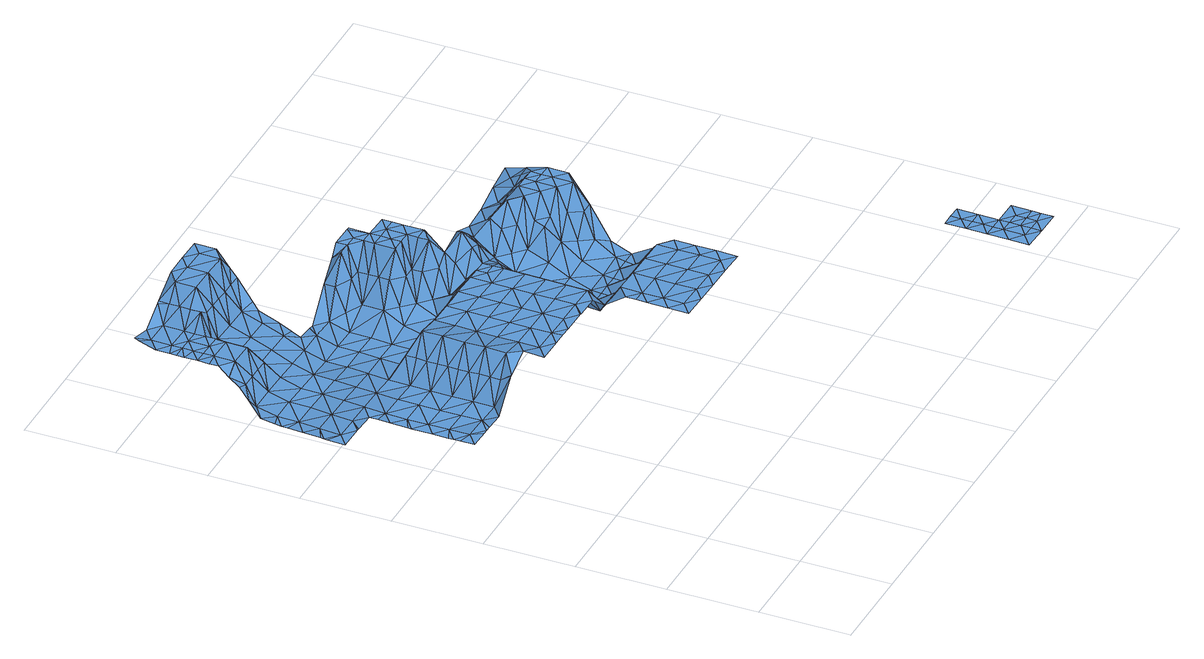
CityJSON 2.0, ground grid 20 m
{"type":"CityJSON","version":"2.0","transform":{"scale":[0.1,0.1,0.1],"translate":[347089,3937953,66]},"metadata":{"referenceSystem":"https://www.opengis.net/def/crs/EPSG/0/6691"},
"CityObjects":{
"waterbody1":{"type":"WaterBody","attributes":{"name":"7","class":"1140","function":"1","WaterBodyRiverFloodingRiskAttribute.description":"4","WaterBodyRiverFloodingRiskAttribute.rankOrg":"4","WaterBodyRiverFloodingRiskAttribute.adminType":"2","WaterBodyRiverFloodingRiskAttribute.scale":"L2"},"geometry":[{"type":"MultiSurface","lod":"1","boundaries":[[[0,1,2]],[[3,4,5]],[[4,6,5]],[[2,5,6]],[[2,1,5]],[[7,5,1]],[[8,6,4]],[[9,3,5]],[[7,9,5]],[[10,11,12]],[[13,11,10]],[[13,10,14]],[[6,14,10]],[[2,6,10]],[[8,15,6]],[[15,14,6]],[[15,8,16]],[[17,2,18]],[[18,2,10]],[[12,18,10]],[[0,17,19]],[[0,2,17]]]}]},
"waterbody2":{"type":"WaterBody","attributes":{"name":"7","class":"1140","function":"1","WaterBodyRiverFloodingRiskAttribute.description":"4","WaterBodyRiverFloodingRiskAttribute.rankOrg":"3","WaterBodyRiverFloodingRiskAttribute.adminType":"2","WaterBodyRiverFloodingRiskAttribute.scale":"L2"},"geometry":[{"type":"MultiSurface","lod":"1","boundaries":[[[20,14,21]],[[13,14,20]],[[22,16,23]],[[15,16,22]],[[11,13,20]],[[24,25,20]],[[24,20,21]],[[15,22,14]],[[26,22,23]],[[26,27,22]],[[11,20,25]],[[27,21,22]],[[21,14,22]],[[25,24,28]]]}]},
"waterbody3":{"type":"WaterBody","attributes":{"name":"7","class":"1140","function":"1","WaterBodyRiverFloodingRiskAttribute.description":"4","WaterBodyRiverFloodingRiskAttribute.rankOrg":"2","WaterBodyRiverFloodingRiskAttribute.adminType":"2","WaterBodyRiverFloodingRiskAttribute.scale":"L2"},"geometry":[{"type":"MultiSurface","lod":"1","boundaries":[[[29,30,31]],[[30,32,33]],[[29,34,35]],[[32,29,36]],[[32,30,29]],[[29,31,34]],[[36,29,37]],[[38,36,37]],[[38,37,26]],[[27,26,37]],[[37,21,27]],[[35,21,37]],[[24,21,35]],[[35,37,29]],[[35,39,24]],[[31,40,34]],[[41,42,34]],[[39,28,24]],[[41,34,40]],[[39,35,42]],[[34,42,35]]]}]},
"waterbody4":{"type":"WaterBody","attributes":{"name":"7","class":"1140","function":"1","WaterBodyRiverFloodingRiskAttribute.description":"4","WaterBodyRiverFloodingRiskAttribute.rankOrg":"1","WaterBodyRiverFloodingRiskAttribute.adminType":"2","WaterBodyRiverFloodingRiskAttribute.scale":"L2"},"geometry":[{"type":"MultiSurface","lod":"1","boundaries":[[[43,44,45]],[[44,43,46]],[[46,43,47]],[[48,47,43]],[[49,50,51]],[[52,51,50]],[[53,51,52]],[[53,54,51]],[[53,55,54]],[[56,55,53]],[[56,57,55]],[[56,58,57]],[[59,58,56]],[[59,60,58]],[[61,60,59]],[[62,63,64]],[[65,64,63]],[[64,65,66]],[[59,66,65]],[[66,59,67]],[[68,66,67]],[[69,66,68]],[[66,69,70]],[[69,71,70]],[[72,71,69]],[[72,73,71]],[[72,52,73]],[[52,74,73]],[[73,74,75]],[[74,76,75]],[[45,73,75]],[[73,45,77]],[[78,77,45]],[[78,79,77]],[[78,80,79]],[[81,80,78]],[[81,82,80]],[[82,81,83]],[[84,83,81]],[[85,86,87]],[[88,87,86]],[[88,89,87]],[[90,91,46]],[[63,59,65]],[[62,64,92]],[[61,59,63]],[[58,60,93]],[[59,56,67]],[[53,67,56]],[[94,95,96]],[[97,95,94]],[[97,79,95]],[[79,97,98]],[[99,98,97]],[[70,98,99]],[[70,99,100]],[[101,100,99]],[[102,100,101]],[[102,103,100]],[[9,103,102]],[[104,103,9]],[[105,103,104]],[[70,103,105]],[[64,105,104]],[[64,104,92]],[[104,1,92]],[[7,1,104]],[[3,102,4]],[[102,106,4]],[[8,4,106]],[[23,16,107]],[[16,106,107]],[[107,106,108]],[[106,101,108]],[[108,101,109]],[[108,109,110]],[[111,110,109]],[[112,110,111]],[[113,110,112]],[[113,112,114]],[[115,109,116]],[[99,116,109]],[[117,116,97]],[[114,118,113]],[[119,26,23]],[[119,107,120]],[[121,120,107]],[[122,120,121]],[[123,122,121]],[[123,121,113]],[[121,108,113]],[[124,123,113]],[[118,124,113]],[[111,109,115]],[[113,108,110]],[[108,121,107]],[[119,23,107]],[[16,8,106]],[[0,92,1]],[[104,9,7]],[[3,9,102]],[[102,101,106]],[[101,99,109]],[[100,103,70]],[[99,97,116]],[[94,117,97]],[[125,96,95]],[[126,82,127]],[[126,128,82]],[[129,127,82]],[[128,125,95]],[[80,128,95]],[[55,130,54]],[[131,51,54]],[[72,53,52]],[[52,50,74]],[[132,49,51]],[[74,50,133]],[[133,76,74]],[[75,76,134]],[[134,135,75]],[[75,135,43]],[[43,135,48]],[[90,46,47]],[[44,46,136]],[[45,44,81]],[[75,43,45]],[[81,137,84]],[[138,139,140]],[[139,138,141]],[[142,139,141]],[[142,143,139]],[[143,142,144]],[[144,142,145]],[[142,146,145]],[[142,147,146]],[[148,147,142]],[[149,132,131]],[[51,131,132]],[[149,131,150]],[[146,150,131]],[[151,150,146]],[[147,151,146]],[[146,131,145]],[[145,131,130]],[[130,131,54]],[[152,145,130]],[[152,130,153]],[[153,130,55]],[[153,55,154]],[[155,154,55]],[[57,58,156]],[[156,58,93]],[[157,158,159]],[[160,143,157]],[[143,160,161]],[[157,143,158]],[[162,158,143]],[[158,162,163]],[[162,164,163]],[[163,165,158]],[[166,159,158]],[[165,166,158]],[[164,162,167]],[[167,152,168]],[[152,167,162]],[[162,144,152]],[[169,168,153]],[[155,55,57]],[[153,154,169]],[[153,168,152]],[[145,152,144]],[[144,162,143]],[[143,161,139]],[[141,148,142]],[[161,140,139]],[[91,85,87]],[[136,170,171]],[[171,137,136]],[[44,136,137]],[[44,137,81]],[[82,83,129]],[[80,82,128]],[[80,95,79]],[[77,79,98]],[[77,98,71]],[[45,81,78]],[[73,77,71]],[[71,98,70]],[[70,105,66]],[[72,69,68]],[[72,68,53]],[[68,67,53]],[[66,105,64]],[[172,60,61]],[[173,60,172]],[[60,173,174]],[[175,63,176]],[[63,175,177]],[[61,63,177]],[[61,177,178]],[[63,62,176]],[[179,87,89]],[[179,180,87]],[[136,180,181]],[[46,180,136]],[[91,180,46]],[[176,62,182]],[[93,60,174]],[[178,172,61]],[[183,0,19]],[[0,183,92]],[[92,183,184]],[[184,182,62]],[[62,92,184]],[[181,170,136]],[[91,87,180]]]}]},
"waterbody5":{"type":"WaterBody","attributes":{"name":"7","class":"1140","function":"1","WaterBodyRiverFloodingRiskAttribute.description":"4","WaterBodyRiverFloodingRiskAttribute.rankOrg":"4","WaterBodyRiverFloodingRiskAttribute.adminType":"2","WaterBodyRiverFloodingRiskAttribute.scale":"L2"},"geometry":[{"type":"MultiSurface","lod":"1","boundaries":[[[185,33,32]],[[38,26,119]],[[38,119,186]],[[38,186,36]],[[187,188,189]],[[186,185,36]],[[190,185,186]],[[189,185,190]],[[191,189,190]],[[192,187,193]],[[187,189,191]],[[33,185,194]],[[124,195,191]],[[191,123,124]],[[122,123,190]],[[122,190,120]],[[119,120,186]],[[186,120,190]],[[191,190,123]],[[193,191,195]],[[32,36,185]],[[194,185,189]],[[188,194,189]],[[188,187,192]],[[193,187,191]],[[195,124,118]]]}]},
"waterbody6":{"type":"WaterBody","attributes":{"name":"7","class":"1140","function":"1","WaterBodyRiverFloodingRiskAttribute.description":"4","WaterBodyRiverFloodingRiskAttribute.rankOrg":"4","WaterBodyRiverFloodingRiskAttribute.adminType":"2","WaterBodyRiverFloodingRiskAttribute.scale":"L2"},"geometry":[{"type":"MultiSurface","lod":"1","boundaries":[[[196,197,198]],[[196,199,197]],[[200,201,202]],[[201,203,204]],[[205,206,207]],[[85,91,204]],[[90,47,207]],[[47,48,208]],[[49,132,209]],[[86,85,204]],[[203,86,204]],[[132,149,210]],[[149,150,210]],[[151,147,211]],[[151,211,150]],[[50,49,209]],[[134,76,212]],[[208,212,213]],[[214,215,213]],[[209,210,216]],[[210,150,211]],[[198,217,218]],[[218,217,219]],[[220,219,217]],[[221,219,220]],[[222,223,221]],[[223,222,224]],[[224,222,225]],[[226,225,222]],[[227,225,226]],[[228,225,227]],[[228,229,230]],[[138,230,229]],[[230,138,140]],[[148,141,231]],[[229,231,141]],[[229,227,231]],[[231,227,232]],[[214,231,232]],[[231,214,211]],[[211,214,210]],[[210,214,216]],[[213,216,214]],[[212,216,213]],[[209,216,212]],[[76,209,212]],[[133,209,76]],[[133,50,209]],[[134,212,135]],[[135,212,208]],[[48,135,208]],[[207,91,90]],[[207,204,91]],[[206,204,207]],[[206,201,204]],[[206,202,201]],[[206,233,202]],[[234,233,206]],[[235,233,234]],[[233,235,236]],[[237,236,235]],[[231,211,147]],[[214,232,238]],[[148,231,147]],[[141,138,229]],[[239,225,228]],[[229,228,227]],[[227,226,232]],[[226,222,240]],[[240,222,220]],[[224,225,239]],[[220,222,221]],[[240,220,217]],[[197,199,241]],[[217,198,197]],[[210,209,132]],[[242,243,233]],[[244,245,202]],[[200,202,245]],[[244,202,243]],[[246,241,247]],[[197,241,246]],[[197,246,248]],[[248,246,249]],[[249,246,235]],[[246,250,235]],[[248,249,240]],[[240,249,251]],[[251,249,234]],[[251,234,252]],[[234,205,252]],[[205,213,252]],[[205,208,213]],[[208,205,207]],[[207,47,208]],[[252,213,215]],[[252,215,251]],[[215,238,251]],[[215,214,238]],[[251,238,240]],[[226,240,238]],[[232,226,238]],[[240,217,248]],[[217,197,248]],[[247,250,246]],[[235,250,237]],[[233,236,242]],[[249,235,234]],[[205,234,206]],[[233,243,202]]]}]},
"waterbody7":{"type":"WaterBody","attributes":{"name":"7","class":"1140","function":"1","WaterBodyRiverFloodingRiskAttribute.description":"4","WaterBodyRiverFloodingRiskAttribute.rankOrg":"4","WaterBodyRiverFloodingRiskAttribute.adminType":"2","WaterBodyRiverFloodingRiskAttribute.scale":"L2"},"geometry":[{"type":"MultiSurface","lod":"1","boundaries":[[[96,125,253]],[[253,126,254]],[[127,254,126]],[[254,255,253]],[[255,254,256]],[[128,126,125]],[[125,126,253]],[[255,96,253]]]}]},
"waterbody8":{"type":"WaterBody","attributes":{"name":"7","class":"1140","function":"1","WaterBodyRiverFloodingRiskAttribute.description":"4","WaterBodyRiverFloodingRiskAttribute.rankOrg":"4","WaterBodyRiverFloodingRiskAttribute.adminType":"2","WaterBodyRiverFloodingRiskAttribute.scale":"L2"},"geometry":[{"type":"MultiSurface","lod":"1","boundaries":[[[129,257,127]],[[257,129,258]],[[259,257,258]],[[258,260,261]],[[83,260,258]],[[83,84,260]],[[84,171,260]],[[129,83,258]],[[262,259,258]],[[263,261,260]],[[263,260,171]],[[258,261,262]],[[263,171,170]],[[137,171,84]]]}]},
"waterbody9":{"type":"WaterBody","attributes":{"name":"7","class":"1140","function":"1","WaterBodyRiverFloodingRiskAttribute.description":"4","WaterBodyRiverFloodingRiskAttribute.rankOrg":"3","WaterBodyRiverFloodingRiskAttribute.adminType":"2","WaterBodyRiverFloodingRiskAttribute.scale":"L2"},"geometry":[{"type":"MultiSurface","lod":"1","boundaries":[[[264,256,254]],[[265,259,266]],[[264,265,256]],[[257,259,264]],[[265,264,259]],[[254,127,257]],[[264,254,257]]]}]},
"waterbody10":{"type":"WaterBody","attributes":{"name":"7","class":"1140","function":"1","WaterBodyRiverFloodingRiskAttribute.description":"4","WaterBodyRiverFloodingRiskAttribute.rankOrg":"4","WaterBodyRiverFloodingRiskAttribute.adminType":"2","WaterBodyRiverFloodingRiskAttribute.scale":"L2"},"geometry":[{"type":"MultiSurface","lod":"1","boundaries":[[[89,267,268]],[[267,269,268]],[[269,170,268]],[[181,268,170]],[[268,181,179]],[[179,89,268]],[[180,179,181]]]}]},
"waterbody11":{"type":"WaterBody","attributes":{"name":"7","class":"1140","function":"1","WaterBodyRiverFloodingRiskAttribute.description":"4","WaterBodyRiverFloodingRiskAttribute.rankOrg":"3","WaterBodyRiverFloodingRiskAttribute.adminType":"2","WaterBodyRiverFloodingRiskAttribute.scale":"L2"},"geometry":[{"type":"MultiSurface","lod":"1","boundaries":[[[270,271,272]],[[261,263,273]],[[263,170,273]],[[269,273,170]],[[269,267,273]],[[274,271,270]],[[259,271,274]],[[262,271,259]],[[271,262,261]],[[272,273,267]],[[273,272,271]],[[261,273,271]]]}]},
"waterbody12":{"type":"WaterBody","attributes":{"name":"7","class":"1140","function":"1","WaterBodyRiverFloodingRiskAttribute.description":"4","WaterBodyRiverFloodingRiskAttribute.rankOrg":"3","WaterBodyRiverFloodingRiskAttribute.adminType":"2","WaterBodyRiverFloodingRiskAttribute.scale":"L2"},"geometry":[{"type":"MultiSurface","lod":"1","boundaries":[[[203,200,275]],[[275,86,203]],[[276,86,275]],[[201,200,203]],[[275,277,278]],[[275,245,277]],[[278,276,275]],[[200,245,275]]]}]},
"waterbody13":{"type":"WaterBody","attributes":{"name":"7","class":"1140","function":"1","WaterBodyRiverFloodingRiskAttribute.description":"4","WaterBodyRiverFloodingRiskAttribute.rankOrg":"4","WaterBodyRiverFloodingRiskAttribute.adminType":"2","WaterBodyRiverFloodingRiskAttribute.scale":"L2"},"geometry":[{"type":"MultiSurface","lod":"1","boundaries":[[[276,278,279]],[[279,278,280]],[[279,88,276]],[[86,276,88]],[[279,89,88]],[[279,281,89]],[[280,281,279]]]}]},
"waterbody14":{"type":"WaterBody","attributes":{"name":"7","class":"1140","function":"1","WaterBodyRiverFloodingRiskAttribute.description":"4","WaterBodyRiverFloodingRiskAttribute.rankOrg":"4","WaterBodyRiverFloodingRiskAttribute.adminType":"2","WaterBodyRiverFloodingRiskAttribute.scale":"L2"},"geometry":[{"type":"MultiSurface","lod":"1","boundaries":[[[282,283,284]],[[282,285,283]],[[286,285,282]],[[287,284,283]],[[287,288,284]],[[289,290,291]],[[292,293,294]],[[291,295,289]],[[296,294,293]],[[294,296,283]],[[297,282,284]],[[298,299,300]],[[284,288,291]],[[283,296,287]],[[297,284,291]],[[301,302,303]],[[304,297,290]],[[298,301,299]],[[305,301,298]],[[301,305,286]],[[306,286,305]],[[286,306,307]],[[308,307,306]],[[309,307,308]],[[285,307,309]],[[285,309,294]],[[294,309,292]],[[310,292,309]],[[297,291,290]],[[308,311,310]],[[311,308,312]],[[311,312,313]],[[314,313,312]],[[315,314,306]],[[305,316,315]],[[316,305,317]],[[304,302,297]],[[301,297,302]],[[317,298,196]],[[314,312,306]],[[285,294,283]],[[309,308,310]],[[308,306,312]],[[285,286,307]],[[315,306,305]],[[286,282,301]],[[317,305,298]],[[303,299,301]],[[300,196,298]],[[301,282,297]],[[288,295,291]]]}]},
"waterbody15":{"type":"WaterBody","attributes":{"name":"7","class":"1140","function":"1","WaterBodyRiverFloodingRiskAttribute.description":"4","WaterBodyRiverFloodingRiskAttribute.rankOrg":"2","WaterBodyRiverFloodingRiskAttribute.adminType":"2","WaterBodyRiverFloodingRiskAttribute.scale":"L2"},"geometry":[{"type":"MultiSurface","lod":"1","boundaries":[[[318,241,319]],[[199,319,241]],[[199,196,319]],[[320,321,295]],[[289,295,321]],[[320,322,321]],[[196,300,319]],[[323,324,325]],[[322,326,321]],[[290,321,326]],[[290,289,321]],[[302,304,327]],[[302,327,328]],[[329,328,327]],[[318,319,324]],[[299,325,324]],[[299,303,325]],[[303,302,325]],[[299,324,319]],[[300,299,319]],[[323,325,328]],[[329,327,326]],[[302,328,325]],[[304,290,327]],[[327,290,326]]]}]},
"waterbody16":{"type":"WaterBody","attributes":{"name":"7","class":"1140","function":"1","WaterBodyRiverFloodingRiskAttribute.description":"4","WaterBodyRiverFloodingRiskAttribute.rankOrg":"1","WaterBodyRiverFloodingRiskAttribute.adminType":"2","WaterBodyRiverFloodingRiskAttribute.scale":"L2"},"geometry":[{"type":"MultiSurface","lod":"1","boundaries":[[[242,236,330]],[[236,331,330]],[[236,237,331]],[[237,250,331]],[[332,333,334]],[[335,334,333]],[[335,336,334]],[[281,337,338]],[[339,338,337]],[[338,339,340]],[[341,340,339]],[[341,342,340]],[[343,344,345]],[[344,346,345]],[[347,345,346]],[[348,349,347]],[[350,349,348]],[[350,328,349]],[[331,350,348]],[[323,328,350]],[[324,323,350]],[[318,324,351]],[[241,318,351]],[[247,241,351]],[[250,351,331]],[[330,331,348]],[[242,330,243]],[[247,351,250]],[[351,324,350]],[[352,348,347]],[[278,337,280]],[[280,337,281]],[[348,352,353]],[[354,353,352]],[[355,353,354]],[[355,356,353]],[[351,350,331]],[[355,357,356]],[[358,357,355]],[[359,339,360]],[[357,359,360]],[[361,358,355]],[[362,361,355]],[[357,360,356]],[[245,356,360]],[[245,244,356]],[[244,243,356]],[[356,243,330]],[[277,245,360]],[[360,278,277]],[[278,360,337]],[[353,356,330]],[[354,362,355]],[[363,354,352]],[[352,364,363]],[[353,330,348]],[[347,346,352]],[[346,365,352]],[[365,364,352]],[[366,367,368]],[[367,336,368]],[[336,369,368]],[[342,368,369]],[[366,368,342]],[[369,340,342]],[[338,340,369]],[[339,337,360]],[[334,336,367]],[[332,334,367]],[[329,326,349]],[[328,329,349]],[[322,320,370]],[[320,371,370]],[[347,370,345]],[[349,370,347]],[[349,326,370]],[[370,371,345]],[[371,343,345]],[[326,322,370]]]}]},
"waterbody17":{"type":"WaterBody","attributes":{"name":"7","class":"1140","function":"1","WaterBodyRiverFloodingRiskAttribute.description":"4","WaterBodyRiverFloodingRiskAttribute.rankOrg":"4","WaterBodyRiverFloodingRiskAttribute.adminType":"2","WaterBodyRiverFloodingRiskAttribute.scale":"L2"},"geometry":[{"type":"MultiSurface","lod":"1","boundaries":[[[341,339,372]],[[372,339,359]],[[358,359,357]],[[358,361,372]],[[342,372,361]],[[373,342,361]],[[374,361,362]],[[373,361,374]],[[359,358,372]],[[342,341,372]],[[362,363,374]],[[363,362,354]],[[346,344,365]],[[343,375,376]],[[363,364,374]],[[373,367,366]],[[365,344,376]],[[376,377,364]],[[378,379,377]],[[379,380,377]],[[377,380,364]],[[365,376,364]],[[364,380,374]],[[366,342,373]],[[381,367,373]],[[373,380,381]],[[380,373,374]],[[375,378,377]],[[375,377,376]],[[344,343,376]]]}]},
"waterbody18":{"type":"WaterBody","attributes":{"name":"7","class":"1140","function":"1","WaterBodyRiverFloodingRiskAttribute.description":"4","WaterBodyRiverFloodingRiskAttribute.rankOrg":"3","WaterBodyRiverFloodingRiskAttribute.adminType":"2","WaterBodyRiverFloodingRiskAttribute.scale":"L2"},"geometry":[{"type":"MultiSurface","lod":"1","boundaries":[[[379,378,382]],[[378,333,382]],[[333,332,382]],[[332,367,382]],[[381,379,382]],[[379,381,380]],[[382,367,381]]]}]},
"waterbody19":{"type":"WaterBody","attributes":{"name":"7","class":"1140","function":"1","WaterBodyRiverFloodingRiskAttribute.description":"4","WaterBodyRiverFloodingRiskAttribute.rankOrg":"4","WaterBodyRiverFloodingRiskAttribute.adminType":"2","WaterBodyRiverFloodingRiskAttribute.scale":"L2"},"geometry":[{"type":"MultiSurface","lod":"1","boundaries":[[[383,384,385]],[[386,384,383]],[[385,387,383]],[[387,385,388]],[[389,390,384]],[[388,385,391]],[[392,391,385]],[[392,385,384]],[[392,384,393]],[[390,393,384]],[[384,386,389]]]}]},
"waterbody20":{"type":"WaterBody","attributes":{"name":"7","class":"1140","function":"1","WaterBodyRiverFloodingRiskAttribute.description":"4","WaterBodyRiverFloodingRiskAttribute.rankOrg":"3","WaterBodyRiverFloodingRiskAttribute.adminType":"2","WaterBodyRiverFloodingRiskAttribute.scale":"L2"},"geometry":[{"type":"MultiSurface","lod":"1","boundaries":[[[394,395,396]],[[394,396,389]],[[390,389,396]],[[390,396,393]],[[395,397,396]],[[396,397,393]]]}]},
"waterbody21":{"type":"WaterBody","attributes":{"name":"7","class":"1140","function":"1","WaterBodyRiverFloodingRiskAttribute.description":"4","WaterBodyRiverFloodingRiskAttribute.rankOrg":"2","WaterBodyRiverFloodingRiskAttribute.adminType":"2","WaterBodyRiverFloodingRiskAttribute.scale":"L2"},"geometry":[{"type":"MultiSurface","lod":"1","boundaries":[[[394,398,399]],[[395,394,399]],[[399,398,400]],[[395,399,397]],[[397,399,401]],[[400,401,399]]]}]},
"waterbody22":{"type":"WaterBody","attributes":{"name":"7","class":"1140","function":"1","WaterBodyRiverFloodingRiskAttribute.description":"4","WaterBodyRiverFloodingRiskAttribute.rankOrg":"3","WaterBodyRiverFloodingRiskAttribute.adminType":"2","WaterBodyRiverFloodingRiskAttribute.scale":"L2"},"geometry":[{"type":"MultiSurface","lod":"1","boundaries":[[[402,383,387]],[[403,402,388]],[[404,402,403]],[[405,402,404]],[[405,383,402]],[[404,406,405]],[[387,388,402]]]}]},
"waterbody23":{"type":"WaterBody","attributes":{"name":"7","class":"1140","function":"1","WaterBodyRiverFloodingRiskAttribute.description":"4","WaterBodyRiverFloodingRiskAttribute.rankOrg":"2","WaterBodyRiverFloodingRiskAttribute.adminType":"2","WaterBodyRiverFloodingRiskAttribute.scale":"L2"},"geometry":[{"type":"MultiSurface","lod":"1","boundaries":[[[389,407,408]],[[408,407,406]],[[405,406,407]],[[386,405,407]],[[386,407,389]],[[383,405,386]]]}]}
},
"vertices":[
[38,1224,78],[67,1223,79],[39,1247,125],[124,1245,88],[124,1269,88],[95,1246,125],[96,1292,125],[95,1223,79],[125,1292,96],[123,1222,79],[40,1293,125],[12,1317,125],[11,1291,125],[40,1316,125],[68,1316,125],[97,1315,125],[125,1315,105],[10,1247,105],[11,1271,125],[10,1224,87],
[40,1339,125],[69,1362,125],[97,1338,125],[125,1338,105],[41,1362,125],[12,1346,125],[126,1361,160],[97,1361,125],[12,1363,125],
[99,1431,125],[123,1454,157],[71,1454,125],[127,1430,160],[127,1453,160],[42,1432,125],[41,1386,125],[126,1407,160],[98,1385,125],[126,1384,160],[13,1378,125],[14,1455,140],[14,1445,136],[13,1409,125],
[431,1009,14],[432,1055,24],[375,1056,15],[488,1008,22],[459,985,60],[431,986,56],[289,965,59],[289,988,59],[261,966,10],[261,1012,11],[205,1013,13],[204,967,11],[147,968,12],[148,1014,14],[119,991,13],[91,1015,15],[92,1061,18],[35,1016,15],[36,1062,18],[37,1154,21],[36,1108,21],[94,1154,21],[93,1107,21],[150,1106,19],[149,1060,16],[206,1059,15],[206,1105,18],[207,1152,18],[263,1104,15],[262,1058,13],[319,1057,15],[318,1011,14],[375,1010,14],[346,987,60],[320,1103,17],[376,1102,17],[320,1150,17],[377,1149,17],[433,1101,48],[434,1148,48],[462,1124,104],[461,1101,104],[544,984,69],[572,984,69],[545,1007,41],[573,1007,101],[573,1030,121],[488,985,60],[516,984,69],[38,1201,31],[63,992,15],[350,1218,30],[378,1195,30],[407,1218,95],[321,1196,30],[264,1151,15],[265,1197,29],[208,1198,32],[209,1244,51],[152,1245,51],[151,1199,33],[95,1200,33],[150,1153,19],[153,1291,68],[154,1337,85],[209,1290,68],[265,1243,50],[266,1289,67],[294,1266,58],[295,1312,75],[267,1335,83],[295,1324,92],[294,1238,45],[293,1219,36],[338,1219,31],[296,1358,139],[154,1361,140],[182,1360,140],[210,1336,84],[211,1360,140],[239,1359,139],[267,1359,139],[406,1194,95],[434,1171,104],[462,1170,104],[406,1171,39],[462,1147,104],[203,920,11],[260,920,10],[288,942,58],[318,988,61],[374,987,56],[403,986,56],[489,1054,44],[461,1078,46],[286,780,58],[257,781,11],[285,757,74],[286,803,59],[258,827,11],[201,782,13],[202,828,12],[202,874,11],[259,873,10],[287,850,58],[287,827,59],[288,919,58],[288,896,58],[287,873,58],[146,875,11],[146,921,11],[119,945,12],[119,972,13],[70,992,15],[172,759,13],[144,783,14],[160,759,13],[183,759,13],[229,758,11],[145,829,12],[116,806,13],[116,817,12],[116,792,13],[115,760,14],[117,853,12],[118,899,11],[118,906,11],[517,1077,102],[489,1077,102],[7,1039,17],[7,1032,16],[6,993,15],[8,1119,20],[8,1132,20],[8,1086,19],[7,1048,17],[545,1030,101],[517,1031,42],[517,1054,102],[9,1147,22],[10,1205,61],[9,1178,26],
[155,1430,195],[154,1384,195],[268,1428,195],[241,1452,195],[212,1429,195],[211,1383,195],[268,1382,195],[297,1451,195],[296,1404,195],[184,1452,195],[296,1374,158],
[624,705,53],[596,729,98],[568,706,98],[625,728,56],[600,937,98],[572,937,98],[600,914,98],[572,960,98],[544,961,98],[486,916,98],[543,915,98],[487,962,98],[430,963,98],[317,965,107],[316,919,107],[316,872,105],[374,964,98],[430,917,98],[372,871,98],[429,870,98],[373,918,98],[540,730,98],[514,707,98],[511,707,98],[483,731,98],[454,708,98],[427,732,98],[430,709,98],[398,709,98],[370,733,98],[427,778,98],[371,779,98],[342,756,100],[314,780,106],[288,757,76],[315,826,107],[371,825,98],[599,867,98],[542,868,98],[598,821,98],[627,844,64],[626,821,64],[428,824,98],[341,710,98],[484,777,98],[625,751,56],[627,867,71],[628,890,76],[628,913,76],[628,936,87],[597,775,98],[626,775,58],[541,776,98],[541,822,98],[626,798,64],[485,823,98],[486,869,98],
[434,1194,161],[463,1193,161],[442,1217,137],[463,1217,161],
[491,1170,161],[490,1147,161],[519,1169,161],[489,1101,161],[518,1123,161],[519,1146,161],[518,1100,161],
[491,1193,161],[514,1216,161],[520,1216,161],
[574,1076,161],[545,1053,161],[546,1076,161],
[575,1146,161],[547,1146,161],[575,1122,161],[546,1100,161],[576,1168,161],
[600,960,98],[601,983,129],[629,959,87],[629,983,119],
[601,1006,161],[630,1006,137],[630,1029,137],
[765,633,85],[821,586,85],[821,633,85],[764,587,85],[708,634,85],[849,609,85],[850,655,85],[823,702,53],[794,702,53],[822,679,85],[791,517,85],[848,516,85],[820,540,85],[851,701,53],[849,563,85],[766,680,85],[652,682,85],[681,704,50],[653,705,50],[709,681,85],[738,703,50],[709,704,50],[766,703,51],[651,635,85],[651,589,85],[707,588,85],[707,542,85],[763,541,85],[734,518,85],[678,519,85],[650,543,85],[621,520,85],[622,567,85],[623,613,85],[623,636,85],[624,659,85],
[653,751,17],[653,728,15],[852,748,25],[823,725,21],[823,748,25],[710,750,16],[682,750,17],[710,727,15],[795,749,23],[766,726,17],[738,750,17],[767,749,18],
[655,867,43],[655,820,31],[827,979,166],[856,979,166],[828,1002,152],[856,1025,152],[800,1026,140],[658,1005,112],[687,1028,115],[686,982,147],[714,1004,117],[714,981,149],[742,981,149],[853,840,118],[825,840,118],[825,817,57],[797,841,64],[768,818,40],[711,819,34],[767,772,20],[711,773,18],[654,774,19],[769,865,72],[712,866,57],[741,888,119],[713,912,76],[656,913,54],[685,935,77],[713,935,128],[685,958,129],[657,959,77],[742,934,180],[741,911,128],[769,888,126],[797,887,180],[797,864,126],[771,980,154],[799,980,154],[771,1003,128],[743,1027,122],[824,771,29],[853,794,43],
[714,958,180],[770,957,180],[770,911,180],[854,886,180],[825,864,180],[826,910,180],[855,932,180],[827,933,180],[798,933,180],[799,957,180],
[827,956,180],
[1180,48,85],[1152,72,85],[1151,26,85],[1180,72,85],[1179,25,85],[1179,2,85],[1180,95,85],[1152,95,85],[1122,3,85],[1123,49,85],[1124,96,85],
[1181,141,85],[1153,141,85],[1153,118,85],[1125,142,85],
[1182,187,85],[1153,165,85],[1153,188,85],[1125,188,85],
[1208,25,85],[1236,1,85],[1236,28,85],[1208,48,85],[1236,48,85],
[1208,71,85],[1237,94,85]
]}
